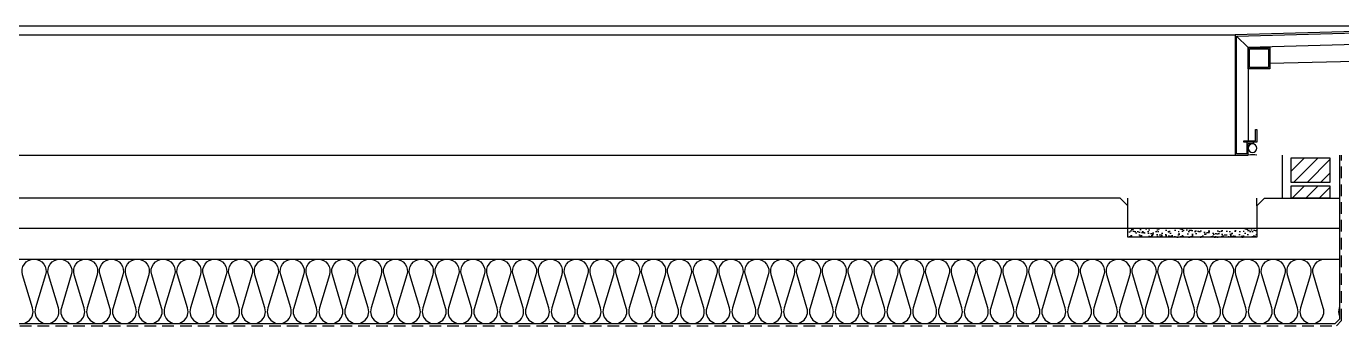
# Model space of a CAD drawing. Header units: millimetres. Extents: x -1320 to 172218, y -4077 to 50350.
# Drawn here: x 122140 to 125197, y 48503 to 49200 of the extents above; entities that cross this region are included whole.
import ezdxf

# ---------------------------------------------------------------- set-up
doc = ezdxf.new("R2010")
doc.units = ezdxf.units.MM
doc.header["$LTSCALE"] = 60
doc.linetypes.add('HID', pattern=[2.3, 1.5, -0.8])
for name, color, linetype in [('0-Sheet', 7, 'Continuous'), ('A-ELE-8', 8, 'Continuous'), ('A-ETC-8', 8, 'Continuous'), ('A-FIN', 6, 'Continuous'), ('A-FIN-8', 8, 'Continuous'), ('A-FIN-9', 7, 'Continuous'), ('A-hat', 8, 'Continuous'), ('A-HAT-9', 9, 'Continuous'), ('A-HAT-WIREMESH', 9, 'g_mesh'), ('A-WALL', 3, 'Continuous'), ('A-WP', 1, 'HID'), ('INSUL', 8, 'Continuous'), ('ISL', 251, 'Continuous')]:
    doc.layers.add(name, color=color, linetype=linetype)
doc.layers.add('NOPLOT', color=191, linetype='Continuous', plot=False)
doc.styles.add('Gdim', font='')
doc.styles.get('Gdim').set_extended_font_data('Dotum')
doc.linetypes.add('g_mesh', pattern='A,10,-0.8,["X",Gdim,S=0.6,R=0,X=-0.15,Y=-0.3],-0.8', length=11.6)

# ---------------------------------------------------------------- blocks, each defined once
blk = doc.blocks.new('A$Cab6a45e4')
at = {"layer": 'A-HAT-9'}
h = blk.add_hatch(dxfattribs=at)
h.set_pattern_fill('AR-SAND', color=256, scale=0.3)
h.set_pattern_definition([(37.5, (-113396.389, 321984.363), (-0.4800094, 14.6823971), [0, -11.5824, 0, -12.954, 0, -12.3825]), (7.5, (-113396.389, 321984.363), (13.4856985, 21.504753), [0, -6.2484, 0, -10.4394, 0, -4.0005]), (327.5, (-113405.761, 321984.363), (23.7297711, 0.04311554), [0, -3.81, 0, -13.716, 0, -17.907]), (317.5, (-113405.761, 321984.363), (22.9066936, 6.6878797), [0, -1.905, 0, -8.9916, 0, -10.287])])
h.paths.add_polyline_path([(0, 45), (300, 45), (300, 25), (0, 25)])
at = {"layer": 'A-FIN'}
for points in [[(-18, 116), (0, 98), (0, 25), (300, 25), (300, 98), (318, 116)], [(0, 45), (300, 45)]]:
    blk.add_lwpolyline(points, dxfattribs=at)
at = {"layer": 'NOPLOT'}
for p, q in [((0, 98), (0, 116)), ((300, 98), (300, 116))]:
    blk.add_line(p, q, dxfattribs=at)
blk = doc.blocks.new('A$C632c858f')
at = {"layer": 'A-ETC-8'}
blk.add_arc((-2.8, 0), 24, 341.8248, 18.1752, dxfattribs=at)
blk.add_ellipse((34, 0), major_axis=(7.59, 0), ratio=0.987937, dxfattribs=at)
blk = doc.blocks.new('A$Cae507117')
at = {"layer": 'A-ETC-8'}
for points in [[(-50, 0), (-50, -50), (0, -50), (0, 0)], [(-46.8, -3.2), (-46.8, -46.8), (-3.2, -46.8), (-3.2, -3.2)]]:
    blk.add_lwpolyline(points, close=True, dxfattribs=at)
blk = doc.blocks.new('A$C74a2a393')
at = {"layer": 'A-ETC-8', "elevation": 0}
for points in [[(-50, -100), (-50, 0), (0, 0), (0, -100)], [(-46.8, -96.8), (-46.8, -3.2), (-3.2, -3.2), (-3.2, -96.8)]]:
    blk.add_lwpolyline(points, close=True, dxfattribs=at)
blk = doc.blocks.new('M12-STUD ANCHOR')
at = {"layer": 'A-ETC-8'}
for p, q in [((17.8, 33.7), (17.8, 40.7)), ((28.2, 30.2), (18, 31.2)), ((18, 28.2), (18, 31.2)), ((18, 31.2), (29.2, 31.2)), ((28.7, 42.2), (19.2, 42.2)), ((28.7, 32.2), (19.2, 32.2)), ((22.7, 48), (23.9, 49.2)), ((34.7, 48), (22.7, 48)), ((22.7, -20.8), (22.7, 48)), ((23.3, 33.7), (23.3, 40.7)), ((33.5, 49.2), (23.9, 49.2)), ((23.9, -20.8), (23.9, 49.2)), ((28.7, 54.2), (28.7, -55.8)), ((28.7, 42.2), (38.2, 42.2)), ((28.7, 32.2), (38.2, 32.2)), ((29.2, 29.2), (29.2, 32.2)), ((39.5, 31.2), (29.2, 32.2)), ((33.5, 49.2), (34.7, 48)), ((33.5, -20.8), (33.5, 49.2)), ((34.2, 33.7), (34.2, 40.7)), ((34.7, -20.8), (34.7, 48)), ((39.5, 28.2), (39.5, 31.2)), ((39.7, 33.7), (39.7, 40.7)), ((28.2, 27.2), (18, 28.2)), ((28.2, 27.2), (28.2, 30.2)), ((39.5, 28.2), (28.2, 28.2)), ((39.5, 28.2), (29.2, 29.2)), ((20.5, -38.8), (21.7, -20.8)), ((21.7, -20.8), (24.3, -20.8)), ((22.7, -18.4), (34.7, -18.4)), ((28.7, -20.8), (24.8, -20.8)), ((25.8, -32.3), (32, -26.1)), ((26.2, -32.6), (32.3, -26.5)), ((35.7, -20.8), (28.7, -20.8)), ((36.9, -38.8), (35.7, -20.8)), ((28.7, -38.8), (20.5, -38.8)), ((22.7, -38.8), (22.7, -48.4)), ((22.7, -41.2), (34.7, -41.2)), ((22.7, -42.4), (34.7, -42.4)), ((22.7, -48.4), (28.7, -48.4)), ((28.7, -50.8), (22.7, -48.4)), ((31.1, -35.9), (27.5, -35.9)), ((31.1, -36.4), (27.5, -36.4)), ((31.1, -38.8), (28.7, -38.8)), ((28.7, -50.8), (34.7, -48.4)), ((34.7, -48.4), (28.7, -48.4)), ((32.3, -38.8), (36.9, -38.8)), ((34.7, -38.8), (34.7, -48.4))]:
    blk.add_line(p, q, dxfattribs=at)
for centre, radius, start, end in [((19.2, 40.7), 1.47, 90, 180), ((19.2, 33.7), 1.47, 180, 270), ((21.8, 40.7), 1.47, 360, 90), ((21.8, 33.7), 1.47, 270, 360), ((24.7, 40.7), 1.47, 90, 180), ((24.7, 33.7), 1.47, 180, 270), ((32.8, 40.7), 1.47, 360, 90), ((32.8, 33.7), 1.47, 270, 360), ((35.7, 40.7), 1.47, 90, 180), ((35.7, 33.7), 1.47, 180, 270), ((38.2, 40.7), 1.47, 360, 90), ((38.2, 33.7), 1.47, 270, 360), ((27.7, -21.9), 3.6, 161.9622, 315), ((27.7, -21.9), 3.12, 159.0667, 315), ((31.1, -25.3), 1.68, 315, 135), ((31.1, -25.3), 1.2, 315, 135), ((27.5, -34), 2.4, 135, 270), ((27.5, -34), 1.92, 135, 270), ((31.1, -37.6), 1.68, 314.4153, 90), ((31.1, -37.6), 1.2, 270, 90)]:
    blk.add_arc(centre, radius, start, end, dxfattribs=at)
blk = doc.blocks.new('A$Ca447c92b')
at = {"layer": '0-Sheet'}
for p, q in [((405, 50, 0), (405, 42.8, 0)), ((405, 42.8, 0), (408, 42.8, 0))]:
    blk.add_line(p, q, dxfattribs=at)
at = {"layer": 'A-ETC-8'}
for p, q in [((-220, 100.9, 0), (-247, 127, 0)), ((450, 119.2, 0), (477, 146.9, 0)), ((-220, 100.9, 0), (-220, -117)), ((60, 69.1, 0), (-170, 63.1, 0)), ((355, 77, 0), (140, 71.2, 0)), ((408, 53, 0), (408, 80, 0)), ((477, 53, 0), (450, 80, 0))]:
    blk.add_line(p, q, dxfattribs=at)
at = {"layer": 'A-ETC-8', "elevation": 0}
blk.add_lwpolyline([(408, 80), (450, 80), (450, 119.2), (-220, 100.9)], dxfattribs=at)
for points in [[(140, 94.8), (60, 94.8), (60, 0), (140, 0)], [(140, 8), (140, 0), (60, 0), (60, 8)], [(120, 8), (80, 8), (80, 12), (120, 12)], [(-200, -120), (-230, -120), (-230, -117), (-203, -117), (-203, -90), (-200, -90)]]:
    blk.add_lwpolyline(points, close=True, dxfattribs=at)
at = {"layer": 'A-ETC-8'}
blk.add_arc((-210, -213.7), 64.5, 81.0843, 98.9157, dxfattribs=at)
at = {"layer": 'A-ETC-8', "extrusion": (0, 0, -1)}
blk.add_ellipse((-210, -133.5), major_axis=(0, 10), ratio=0.999542, dxfattribs=at)
at = {"layer": 'A-FIN-9', "elevation": 0}
blk.add_lwpolyline([(408, 42.8), (408, 50), (480, 50), (480, 150), (-250, 130), (-250, -150), (-220, -150), (-220, -123), (-208, -123), (-208, -120), (-223, -120), (-223, -147), (-247, -147), (-247, 127.1), (477, 146.9), (477, 53), (405, 53), (405, 42.8)], close=True, dxfattribs=at)
at = {"layer": 'A-ETC-8', "xscale": -1}
for name, p in [('A$Cae507117', (-220, 100.9, 0)), ('A$C74a2a393', (355, 116.9, 0)), ('M12-STUD ANCHOR', (128.7, -16.2, 0)), ('A$C632c858f', (470.1, 42.5, 0))]:
    blk.add_blockref(name, p, dxfattribs=at)

msp = doc.modelspace()

# ---------------------------------------------------------------- hatches: boundary and pattern name
at = {"layer": 'A-hat', "lineweight": -3}
h = msp.add_hatch(dxfattribs=at)
h.set_pattern_fill('ANSI31', color=256, scale=7, style=0)
h.set_pattern_definition([(45, (38200.183, 51215.12), (-15.715448, 15.715448), [])])
h.paths.add_polyline_path([(125080, 48893.5), (125170, 48893.5), (125170, 48836.5), (125080, 48836.5)])
h = msp.add_hatch(dxfattribs=at)
h.set_pattern_fill('ANSI31', color=256, scale=7, style=0)
h.set_pattern_definition([(45, (38200.183, 51150.12), (-15.715448, 15.715448), [])])
h.paths.add_polyline_path([(125080, 48828.5), (125170, 48828.5), (125170, 48800), (125080, 48800)])

# ---------------------------------------------------------------- linework, layer by layer
at = {"layer": 'A-ELE-8'}
for p, q in [((125650, 49200), (119320, 49200)), ((120000, 49180), (124950, 49180)), ((120000, 48900, 0), (124950, 48900, 0))]:
    msp.add_line(p, q, dxfattribs=at)
at = {"layer": 'A-FIN'}
for p, q in [((125060, 48800, 0), (125060, 48900, 0)), ((124682, 48800), (120268, 48800)), ((125018, 48800), (125150, 48800)), ((125068, 48800), (125192, 48800))]:
    msp.add_line(p, q, dxfattribs=at)
at = {"layer": 'A-FIN-8'}
for p in [(125192, 48900, 0), (125192, 48900, 0), (125181.8, 48508), (125181.8, 48508)]:
    msp.add_line(p, (125192, 48518.2), dxfattribs=at)
at = {"layer": 'A-HAT-WIREMESH', "ltscale": 0.6}
for p, q in [((124800, 48729), (119758, 48729)), ((125192, 48729, 0), (125000, 48729)), ((125192, 48729, 0), (125000, 48729))]:
    msp.add_line(p, q, dxfattribs=at)
at = {"layer": 'A-WALL', "elevation": 0}
for points in [[(125170, 48893.5), (125170, 48836.5), (125080, 48836.5), (125080, 48893.5)], [(125170, 48828.5), (125170, 48800), (125080, 48800), (125080, 48828.5)]]:
    msp.add_lwpolyline(points, close=True, dxfattribs=at)
at = {"layer": 'A-WP', "ltscale": 0.3}
for p, q in [((125197, 48515.1), (125197, 48900)), ((119765.1, 48503), (125184.9, 48503)), ((125184.9, 48503), (125197, 48515.1)), ((125184.9, 48503), (125197, 48515.1))]:
    msp.add_line(p, q, dxfattribs=at)
at = {"layer": 'INSUL'}
for p, q in [((119758, 48658), (125192, 48658)), ((119768.2, 48508), (125181.8, 48508))]:
    msp.add_line(p, q, dxfattribs=at)
at = {"layer": 'ISL', "elevation": 0}
for points in [[(122101.5, 48544.4, 1.372593), (122154.5, 48544.4), (122131.5, 48621.6, -0.509267), (122158, 48658, -0.509267), (122184.5, 48621.6), (122161.5, 48544.4, 1.372593), (122214.5, 48544.4), (122191.5, 48621.6, -0.509267), (122218, 48658, -0.509267), (122244.5, 48621.6), (122221.5, 48544.4, 1.372593), (122274.5, 48544.4), (122251.5, 48621.6, -0.509267), (122278, 48658, -0.509267), (122304.5, 48621.6), (122281.5, 48544.4, 1.372593), (122334.5, 48544.4), (122311.5, 48621.6, -0.509267), (122338, 48658, -0.509267), (122364.5, 48621.6), (122341.5, 48544.4, 1.372593), (122394.5, 48544.4), (122371.5, 48621.6, -0.509267), (122398, 48658, -0.509267), (122424.5, 48621.6), (122401.5, 48544.4, 1.372593), (122454.5, 48544.4), (122431.5, 48621.6, -0.509267), (122458, 48658, -0.509267), (122484.5, 48621.6), (122461.5, 48544.4, 1.372593), (122514.5, 48544.4), (122491.5, 48621.6, -0.509267), (122518, 48658, -0.509267), (122544.5, 48621.6), (122521.5, 48544.4, 1.372593), (122574.5, 48544.4), (122551.5, 48621.6, -0.509267), (122578, 48658, -0.509267), (122604.5, 48621.6), (122581.5, 48544.4, 1.372593), (122634.5, 48544.4), (122611.5, 48621.6, -0.509267), (122638, 48658, -0.509267), (122664.5, 48621.6), (122641.5, 48544.4, 1.372593), (122694.5, 48544.4), (122671.5, 48621.6, -0.509267), (122698, 48658, -0.509267), (122724.5, 48621.6), (122701.5, 48544.4, 1.372593), (122754.5, 48544.4), (122731.5, 48621.6, -0.509267), (122758, 48658, -0.509267), (122784.5, 48621.6), (122761.5, 48544.4, 1.372593), (122814.5, 48544.4), (122791.5, 48621.6, -0.509267), (122818, 48658, -0.509267), (122844.5, 48621.6), (122821.5, 48544.4, 1.372593), (122874.5, 48544.4), (122851.5, 48621.6, -0.509267), (122878, 48658, -0.509267), (122904.5, 48621.6), (122881.5, 48544.4, 1.372593), (122934.5, 48544.4), (122911.5, 48621.6, -0.509267), (122938, 48658, -0.509267), (122964.5, 48621.6), (122941.5, 48544.4, 1.372593), (122994.5, 48544.4), (122971.5, 48621.6, -0.509267), (122998, 48658, -0.509267), (123024.5, 48621.6), (123001.5, 48544.4, 1.372593), (123054.5, 48544.4), (123031.5, 48621.6, -0.509267), (123058, 48658, -0.509267), (123084.5, 48621.6), (123061.5, 48544.4, 1.372593), (123114.5, 48544.4), (123091.5, 48621.6, -0.509267), (123118, 48658, -0.509267), (123144.5, 48621.6), (123121.5, 48544.4, 1.372593), (123174.5, 48544.4), (123151.5, 48621.6, -0.509267), (123178, 48658, -0.509267), (123204.5, 48621.6), (123181.5, 48544.4, 1.372593), (123234.5, 48544.4), (123211.5, 48621.6, -0.509267), (123238, 48658, -0.509267), (123264.5, 48621.6), (123241.5, 48544.4, 1.372593), (123294.5, 48544.4), (123271.5, 48621.6, -0.509267), (123298, 48658, -0.509267), (123324.5, 48621.6), (123301.5, 48544.4, 1.372593), (123354.5, 48544.4), (123331.5, 48621.6, -0.509267), (123358, 48658, -0.509267), (123384.5, 48621.6), (123361.5, 48544.4, 1.372593), (123414.5, 48544.4), (123391.5, 48621.6, -0.509267), (123418, 48658, -0.509267), (123444.5, 48621.6), (123421.5, 48544.4, 1.372593), (123474.5, 48544.4), (123451.5, 48621.6, -0.509267), (123478, 48658, -0.509267), (123504.5, 48621.6), (123481.5, 48544.4, 1.372593), (123534.5, 48544.4), (123511.5, 48621.6, -0.509267), (123538, 48658, -0.509267), (123564.5, 48621.6), (123541.5, 48544.4, 1.372593), (123594.5, 48544.4), (123571.5, 48621.6, -0.509267), (123598, 48658, -0.509267), (123624.5, 48621.6), (123601.5, 48544.4, 1.372593), (123654.5, 48544.4), (123631.5, 48621.6, -0.509267), (123658, 48658, -0.509267), (123684.5, 48621.6), (123661.5, 48544.4, 1.372593), (123714.5, 48544.4), (123691.5, 48621.6, -0.509267), (123718, 48658, -0.509267), (123744.5, 48621.6), (123721.5, 48544.4, 1.372593), (123774.5, 48544.4), (123751.5, 48621.6, -0.509267), (123778, 48658, -0.509267), (123804.5, 48621.6), (123781.5, 48544.4, 1.372593), (123834.5, 48544.4), (123811.5, 48621.6, -0.509267), (123838, 48658, -0.509267), (123864.5, 48621.6), (123841.5, 48544.4, 1.372593), (123894.5, 48544.4), (123871.5, 48621.6, -0.509267), (123898, 48658, -0.509267), (123924.5, 48621.6), (123901.5, 48544.4, 1.372593), (123954.5, 48544.4), (123931.5, 48621.6, -0.509267), (123958, 48658, -0.509267), (123984.5, 48621.6), (123961.5, 48544.4, 1.372593), (124014.5, 48544.4), (123991.5, 48621.6, -0.509267), (124018, 48658, -0.509267), (124044.5, 48621.6), (124021.5, 48544.4, 1.372593), (124074.5, 48544.4), (124051.5, 48621.6, -0.509267), (124078, 48658, -0.509267), (124104.5, 48621.6), (124081.5, 48544.4, 1.372593), (124134.5, 48544.4), (124111.5, 48621.6, -0.509267), (124138, 48658, -0.509267), (124164.5, 48621.6), (124141.5, 48544.4, 1.372593), (124194.5, 48544.4), (124171.5, 48621.6, -0.509267), (124198, 48658, -0.509267), (124224.5, 48621.6), (124201.5, 48544.4, 1.372593), (124254.5, 48544.4), (124231.5, 48621.6, -0.509267), (124258, 48658, -0.509267), (124284.5, 48621.6), (124261.5, 48544.4, 1.372593), (124314.5, 48544.4), (124291.5, 48621.6, -0.509267), (124318, 48658, -0.509267), (124344.5, 48621.6), (124321.5, 48544.4, 1.372593), (124374.5, 48544.4), (124351.5, 48621.6, -0.509267), (124378, 48658, -0.509267), (124404.5, 48621.6), (124381.5, 48544.4, 1.372593), (124434.5, 48544.4), (124411.5, 48621.6, -0.509267), (124438, 48658, -0.509267), (124464.5, 48621.6), (124441.5, 48544.4, 1.372593), (124494.5, 48544.4), (124471.5, 48621.6, -0.509267), (124498, 48658, -0.509267), (124524.5, 48621.6), (124501.5, 48544.4, 1.372593), (124554.5, 48544.4), (124531.5, 48621.6, -0.509267), (124558, 48658, -0.509267), (124584.5, 48621.6), (124561.5, 48544.4, 1.372593), (124614.5, 48544.4), (124591.5, 48621.6, -0.509267), (124618, 48658, -0.509267), (124644.5, 48621.6), (124621.5, 48544.4, 1.372593), (124674.5, 48544.4), (124651.5, 48621.6, -0.509267), (124678, 48658, -0.509267), (124704.5, 48621.6), (124681.5, 48544.4, 1.372593), (124734.5, 48544.4), (124711.5, 48621.6, -0.509267), (124738, 48658, -0.509267), (124764.5, 48621.6), (124741.5, 48544.4, 1.372593), (124794.5, 48544.4), (124771.5, 48621.6, -0.509267), (124798, 48658, -0.509267), (124824.5, 48621.6), (124801.5, 48544.4, 1.372593), (124854.5, 48544.4), (124831.5, 48621.6, -0.509267), (124858, 48658, -0.509267), (124884.5, 48621.6), (124861.5, 48544.4, 1.372593), (124914.5, 48544.4), (124891.5, 48621.6, -0.509267), (124918, 48658, -0.509267), (124944.5, 48621.6), (124921.5, 48544.4, 1.372593), (124974.5, 48544.4), (124951.5, 48621.6, -0.509267), (124978, 48658, -0.509267), (125004.5, 48621.6), (124981.5, 48544.4, 1.372593), (125034.5, 48544.4), (125011.5, 48621.6, -0.509267), (125038, 48658, -0.509267), (125064.5, 48621.6), (125041.5, 48544.4, 1.372593), (125094.5, 48544.4), (125071.5, 48621.6, -0.509267), (125098, 48658, -0.509267), (125124.5, 48621.6), (125101.5, 48544.4, 1.372593), (125154.5, 48544.4), (125131.5, 48621.6, -0.509267), (125158, 48658)], [(125192, 48545.9), (125191.5, 48544.4, 0.169889), (125192, 48526, 0.169889)]]:
    msp.add_lwpolyline(points, format="xyb", dxfattribs=at)

# ---------------------------------------------------------------- block references
at = {"layer": '0-Sheet'}
msp.add_blockref('A$Ca447c92b', (125200, 49050, 0), dxfattribs=at)
at = {"layer": 'A-FIN', "xscale": -1}
msp.add_blockref('A$Cab6a45e4', (125000, 48684), dxfattribs=at)
msp.add_blockref('A$Cab6a45e4', (125000, 48684), dxfattribs=at)

doc.saveas('drawing.dxf')
